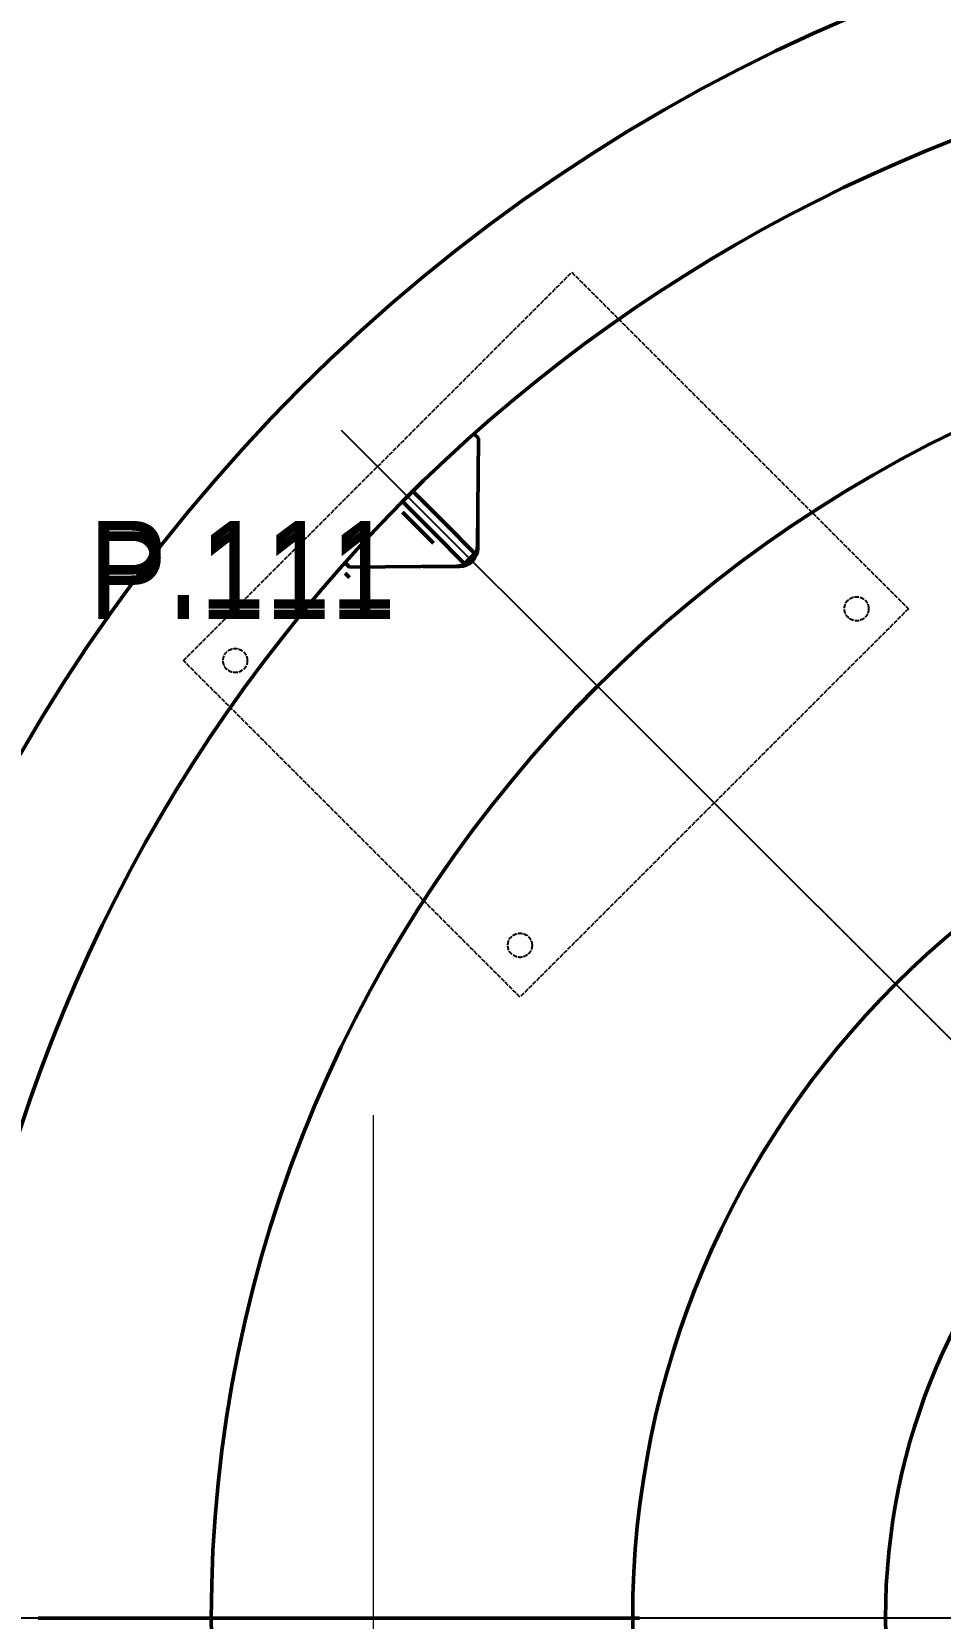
# Model space of a CAD drawing. Header units: millimetres. Extents: x 39335 to 110675, y -13954 to 36506.
# Drawn here: x 50558 to 51798, y 9324 to 11491 of the extents above; entities that cross this region are included whole.
import ezdxf

# ---------------------------------------------------------------- set-up
doc = ezdxf.new("R2010")
doc.units = ezdxf.units.MM
for name, pattern in [('AM_ISO02W050', [7.5, 6, -1.5]), ('AM_ISO08W050', [18, 12, -1.5, 3, -1.5]), ('CHAIN', [0.3543, 0.2362, -0.0295, 0.0591, -0.0295])]:
    doc.linetypes.add(name, pattern=pattern)
for name, color, linetype, lineweight in [('AM_0', 7, 'Continuous', 50), ('AM_3', 6, 'AM_ISO02W050', 25), ('AM_7', 4, 'AM_ISO08W050', 25), ('Object_Lines', 5, 'Continuous', 20), ('RED', 1, 'Continuous', 9)]:
    doc.layers.add(name, color=color, linetype=linetype, lineweight=lineweight)
doc.styles.add('\\M+5B1EA\\M+5D7BC', font='', dxfattribs={"width": 0.667})
doc.styles.add('ta', font='romai___.ttf')
doc.styles.get('\\M+5B1EA\\M+5D7BC').set_extended_font_data('FangSong_GB2312')
doc.dimstyles.new('\\M+5B1EA\\M+5D7BC', dxfattribs={"dimscale": 35, "dimtxt": 3.5, "dimasz": 4, "dimexe": 2, "dimexo": 0, "dimtad": 1, "dimdec": 1, "dimdsep": 46, "dimtxsty": '\\M+5B1EA\\M+5D7BC', "dimcen": 0, "dimdle": 6, "dimazin": 2, "dimtfac": 1, "dimtdec": 1, "dimtmove": 0, "dimatfit": 3, "dimfxl": 0, "dimtolj": 1, "dimtzin": 0, "dimarcsym": 0})

# ---------------------------------------------------------------- blocks, each defined once
blk = doc.blocks.new('*U216')
at = {"layer": 'AM_3'}
blk.add_line((265.2, 265.2), (-265.2, -265.2), dxfattribs=at)
blk = doc.blocks.new('*U217')
at = {"layer": 'AM_0', "color": 0, "linetype": 'ByBlock', "lineweight": -2, "transparency": 16777216}
blk.add_blockref('*U216', (-3870.2, 4531.3), dxfattribs=at)
blk = doc.blocks.new('*U218')
at = {"layer": 'AM_3'}
for p, q in [((-495, -35.4), (35.4, 495)), ((35.4, 495), (495, 35.4)), ((-35.4, -495), (-495, -35.4))]:
    blk.add_line(p, q, dxfattribs=at)
for centre in [(424.3, 35.4), (-424.3, -35.4), (-35.4, -424.3)]:
    blk.add_circle(centre, 16.5, dxfattribs=at)
blk = doc.blocks.new('*U219')
at = {"layer": 'AM_0', "color": 0, "linetype": 'ByBlock', "lineweight": -2, "transparency": 16777216}
blk.add_blockref('*U218', (-4100.1, 4761.1), dxfattribs=at)
blk = doc.blocks.new('qwrgfqwefqwe')
at = {"layer": 'AM_0'}
for p, q in [((3795302.48, -145382.98), (3795308.44, -145388.93)), ((3795306.81, -145387.31), (3795307.64, -145387.31)), ((3795307.27, -145535.76), (3795308.44, -145388.93)), ((3795307.64, -145387.31), (3795307.64, -145388.13)), ((3795219.02, -145461.42), (3795261.43, -145503.83)), ((3795247.29, -145517.97), (3795204.88, -145475.56)), ((3795307.64, -145489.6), (3795307.64, -145539.18)), ((3795303.85, -145546.25), (3795261.43, -145503.83)), ((3795247.29, -145517.97), (3795289.71, -145560.39)), ((3795303.85, -145546.25), (3795289.71, -145560.39)), ((3795307.27, -145535.76), (3795306.24, -145542.6)), ((3795126.44, -145559.03), (3795132.39, -145564.98)), ((3795130.77, -145564.18), (3795130.77, -145563.35)), ((3795131.59, -145564.18), (3795130.77, -145564.18)), ((3795132.39, -145564.98), (3795279.22, -145563.81)), ((3795282.64, -145564.18), (3795233.06, -145564.18)), ((3795286.06, -145562.78), (3795279.22, -145563.81)), ((3794707.23, -147000.77), (3795528.41, -147000.77))]:
    blk.add_line(p, q, dxfattribs=at)
for centre, radius, start, end in [((3796744.23, -147000.77), 2375, 90, 270), ((3796744.23, -147000.77), 2167, 90, 231.8058), ((3796744.23, -147000.77), 1800.52, 90, 180), ((3796744.23, -147000.77), 1800.52, 90, 180), ((3795282.64, -145539.18), 25, 270, 0), ((3796744.23, -147000.77), 1225, 90, 180), ((3796744.23, -147000.77), 1225, 90, 180), ((3796744.23, -147000.77), 879.76, 0, 359.9997), ((3796744.23, -147000.77), 1800.52, 180, 270), ((3796744.23, -147000.77), 1800.52, 180, 270), ((3796744.23, -147000.77), 1225, 180, 270)]:
    blk.add_arc(centre, radius, start, end, dxfattribs=at)
blk.add_ellipse((3795285.9, -145542.44), major_axis=(-15.56, -15.56), ratio=0.8660254, start_param=0.8649372, end_param=2.2766554, dxfattribs=at)
at = {"layer": 'AM_7', "linetype": 'Continuous'}
for p, q in [((3798312.8, -148569.34), (3795121.76, -145378.3)), ((3800276.66, -147000.77), (3793676.19, -147000.77))]:
    blk.add_line(p, q, dxfattribs=at)
at = {"layer": 'AM_7', "linetype": 'CHAIN', "ltscale": 14.112334}
blk.add_line((3799213.49, -147000.77), (3793391.55, -147000.77), dxfattribs=at)
at = {"layer": 'AM_0'}
for name in ['*U219', '*U217']:
    blk.add_blockref(name, (3799500.79, -150418.4), dxfattribs=at)
at = {"layer": 'Object_Lines', "color": 7, "insert": (3795195.61, -145621.91), "char_height": 120, "attachment_point": 9, "style": 'ta'}
blk.add_mtext('\\PP.111', dxfattribs=at)
blk = doc.blocks.new('*D297')
at = {"layer": 'DEFPOINTS', "color": 0, "transparency": 16777216}
for p in [(49901.7, 9323.9), (45092.6, 2806.3), (51755.4, 2806.3)]:
    blk.add_point(p, dxfattribs=at)
at = {"layer": 'RED', "color": 0, "linetype": 'ByBlock', "lineweight": -2, "transparency": 16777216}
for p, q in [((49901.7, 9323.9), (45022.6, 9323.9)), ((45092.6, 9183.9), (45092.6, 2946.3)), ((51755.4, 2806.3), (45022.6, 2806.3))]:
    blk.add_line(p, q, dxfattribs=at)
at = {"layer": 'RED', "color": 0, "transparency": 16777216}
for points in [[(45069.3, 9183.9), (45116, 9183.9), (45092.6, 9323.9)], [(45069.3, 2946.3), (45116, 2946.3), (45092.6, 2806.3)]]:
    blk.add_solid(points, dxfattribs=at)
at = {"layer": 'RED', "color": 0, "transparency": 16777216, "insert": (44860.7, 5483.5), "char_height": 420, "attachment_point": 5, "rotation": 90, "style": '\\M+5B1EA\\M+5D7BC'}
blk.add_mtext('\\A1;6518', dxfattribs=at)

msp = doc.modelspace()

# ---------------------------------------------------------------- linework, layer by layer
at = {"layer": 'AM_0'}
for p, q in [((51106.47, 10792.49), (51064.06, 10834.9)), ((50985.62, 10751.44), (50991.58, 10745.48)), ((50989.95, 10746.28), (50989.95, 10747.11)), ((50990.78, 10746.28), (50989.95, 10746.28))]:
    msp.add_line(p, q, dxfattribs=at)
at = {"layer": 'RED'}
msp.add_line((51024.24, 7408.22), (51024.24, 10010.87), dxfattribs=at)

# ---------------------------------------------------------------- block references
msp.add_blockref('qwrgfqwefqwe', (-3744140.81, 156324.66), dxfattribs=at)

# ---------------------------------------------------------------- texts
at = {"layer": 'Object_Lines', "color": 7, "insert": (51054.8, 10688.55), "char_height": 120, "attachment_point": 9, "style": 'ta'}
msp.add_mtext('\\PP.111', dxfattribs=at)

# ---------------------------------------------------------------- dimensions: what is measured, and where the dimension line sits
at = {"layer": 'RED'}
dim = msp.add_linear_dim(base=(45092.62, 2806.25), p1=(49901.66, 9323.89), p2=(51755.43, 2806.25), angle=90, dimstyle='\\M+5B1EA\\M+5D7BC', override={"dimtxt": 12, "dimdec": 0, "dimarcsym": 1}, dxfattribs=at)
dim.commit()
dim.dimension.update_dxf_attribs({"geometry": '*D297', "text_midpoint": (45092.62, 5483.45), "dimtype": 160})

doc.saveas('drawing.dxf')
